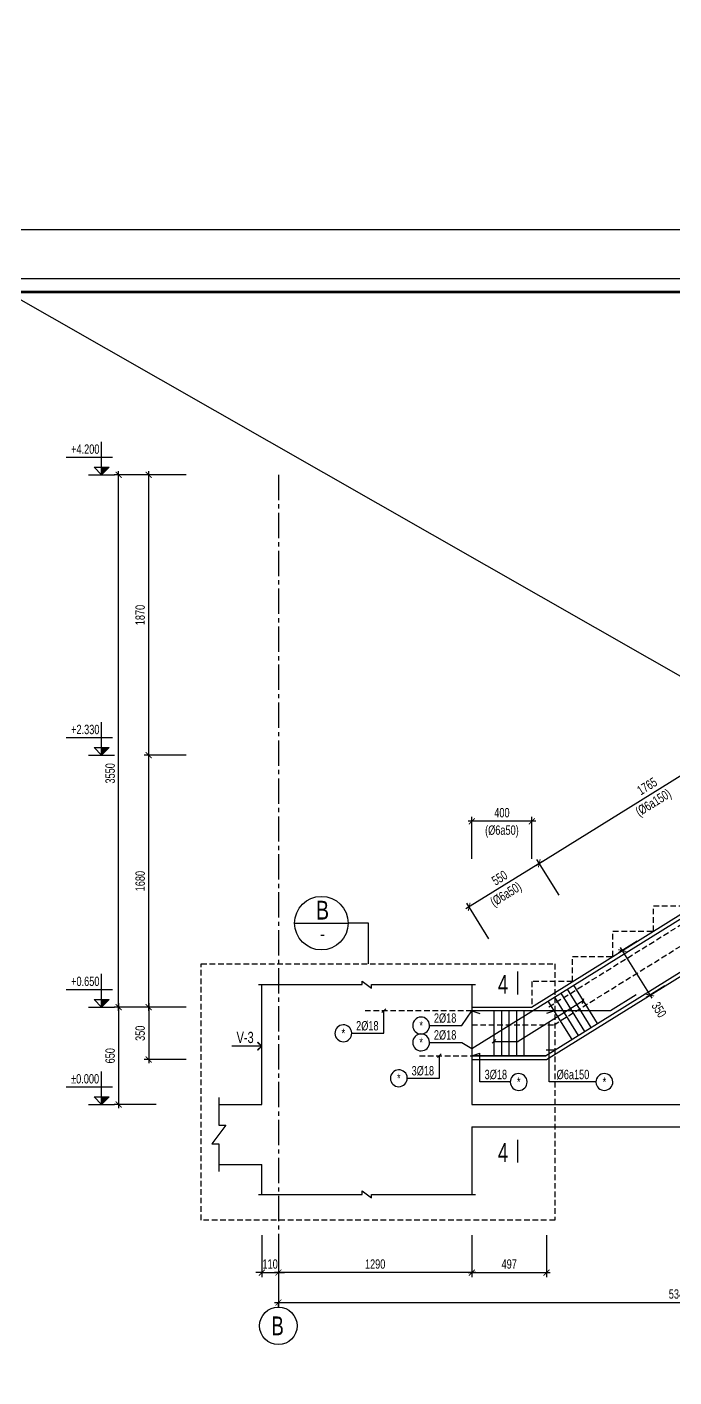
# Model space of a CAD drawing. Header units: millimetres. Extents: x -77370 to 109412, y -14880 to 214694.
# Drawn here: x 22265 to 30889, y 20330 to 38339 of the extents above; entities that cross this region are included whole.
import ezdxf
from ezdxf.enums import TextEntityAlignment as Align

# ---------------------------------------------------------------- set-up
doc = ezdxf.new("R2010")
doc.units = ezdxf.units.MM
doc.header["$LTSCALE"] = 300
doc.header["$MEASUREMENT"] = 0
doc.header["$PDMODE"] = 66
doc.linetypes.add('CENTER2', pattern=[1.125, 0.75, -0.125, 0.125, -0.125])
doc.linetypes.add('HIDDEN', pattern=[0.375, 0.25, -0.125])
doc.layers.get('0').update_dxf_attribs({"linetype": 'CONTINUOUS'})
doc.layers.get('DEFPOINTS').update_dxf_attribs({"linetype": 'CONTINUOUS'})
for name, color, linetype in [('CDC-KHUNGTEN', 7, 'CONTINUOUS'), ('CDC.01.AXIS', 160, 'CENTER2'), ('CDC.02.DIM', 1, 'CONTINUOUS'), ('CDC.03.BORDER', 3, 'CONTINUOUS'), ('CDC.04.HIDDEN', 8, 'HIDDEN'), ('CDC.05.STEEL', 4, 'CONTINUOUS'), ('CDC.06.TEXT', 2, 'CONTINUOUS'), ('CDC.11.NOTE', 8, 'CONTINUOUS'), ('CDC.14.STEELNUM', 2, 'CONTINUOUS'), ('TEXTCOL_SHAPE', 6, 'CONTINUOUS')]:
    doc.layers.add(name, color=color, linetype=linetype)
doc.styles.add('KCS_SMTEXT', font='arial.ttf', dxfattribs={"width": 0.7})
doc.styles.add('SMTEXT', font='arial.ttf', dxfattribs={"width": 0.7})
doc.dimstyles.new('KCS_DIM25', dxfattribs={"dimscale": 2, "dimtxt": 62.5, "dimasz": 40, "dimexe": 30, "dimexo": 0, "dimgap": 25, "dimtad": 1, "dimdec": 0, "dimlfac": 0.5, "dimzin": 13, "dimdsep": 46, "dimtxsty": 'KCS_SMTEXT', "dimblk": 'ARCHTICK', "dimcen": 0, "dimdle": 25, "dimclrd": 1, "dimclre": 1, "dimclrt": 2, "dimadec": 0, "dimazin": 0, "dimtfac": 1, "dimtdec": 0, "dimtix": 1, "dimtmove": 2, "dimatfit": 3, "dimfxl": 1, "dimtolj": 1, "dimtzin": 13, "dimarcsym": 0})

# ---------------------------------------------------------------- blocks, each defined once
blk = doc.blocks.new('_ArchTick')
at = {"color": 0, "linetype": 'ByBlock', "const_width": 0.15}
blk.add_lwpolyline([(-0.5, -0.5), (0.5, 0.5)], dxfattribs=at)
blk = doc.blocks.new('*D351')
at = {"layer": 'CDC.02.DIM', "color": 1, "lineweight": -2, "transparency": 16777216}
for p, q in [((25616, 22222), (25616, 21262)), ((36296, 22222), (36296, 21262)), ((25566, 21322), (36346, 21322))]:
    blk.add_line(p, q, dxfattribs=at)
at = {"layer": 'DEFPOINTS', "color": 0, "transparency": 16777216}
for p in [(25616, 22222), (36296, 22222), (36296, 21322)]:
    blk.add_point(p, dxfattribs=at)
at = {"layer": 'CDC.02.DIM', "color": 1, "lineweight": -2, "transparency": 16777216, "xscale": 80, "yscale": 80, "zscale": 80, "rotation": 180}
blk.add_blockref('_ArchTick', (25616, 21322), dxfattribs=at)
at = {"layer": 'CDC.02.DIM', "color": 1, "lineweight": -2, "transparency": 16777216, "xscale": 80, "yscale": 80, "zscale": 80}
blk.add_blockref('_ArchTick', (36296, 21322), dxfattribs=at)
at = {"layer": 'CDC.02.DIM', "color": 2, "transparency": 16777216, "insert": (30956, 21436), "char_height": 125, "attachment_point": 5, "style": 'KCS_SMTEXT'}
blk.add_mtext('\\A1;5340', dxfattribs=at)
blk = doc.blocks.new('*D352')
at = {"layer": 'CDC.02.DIM', "color": 1, "lineweight": -2, "transparency": 16777216}
for p, q in [((25616, 22222), (25616, 21662)), ((28196, 22222), (28196, 21662)), ((28246, 21722), (25566, 21722))]:
    blk.add_line(p, q, dxfattribs=at)
at = {"layer": 'DEFPOINTS', "color": 0, "transparency": 16777216}
for p in [(25616, 22222), (28196, 22222), (25616, 21722)]:
    blk.add_point(p, dxfattribs=at)
at = {"layer": 'CDC.02.DIM', "color": 1, "lineweight": -2, "transparency": 16777216, "xscale": 80, "yscale": 80, "zscale": 80, "rotation": 180}
blk.add_blockref('_ArchTick', (25616, 21722), dxfattribs=at)
at = {"layer": 'CDC.02.DIM', "color": 1, "lineweight": -2, "transparency": 16777216, "xscale": 80, "yscale": 80, "zscale": 80}
blk.add_blockref('_ArchTick', (28196, 21722), dxfattribs=at)
at = {"layer": 'CDC.02.DIM', "color": 2, "transparency": 16777216, "insert": (26906, 21836), "char_height": 125, "attachment_point": 5, "style": 'KCS_SMTEXT'}
blk.add_mtext('\\A1;1290', dxfattribs=at)
blk = doc.blocks.new('*D353')
at = {"layer": 'CDC.02.DIM', "color": 1, "lineweight": -2, "transparency": 16777216}
for p, q in [((25396, 22222), (25396, 21662)), ((25616, 22222), (25616, 21662)), ((25396, 21722), (25316, 21722)), ((25396, 21722), (25616, 21722)), ((25616, 21722), (25696, 21722))]:
    blk.add_line(p, q, dxfattribs=at)
at = {"layer": 'DEFPOINTS', "color": 0, "transparency": 16777216}
for p in [(25396, 22222), (25616, 22222), (25616, 21722)]:
    blk.add_point(p, dxfattribs=at)
at = {"layer": 'CDC.02.DIM', "color": 1, "lineweight": -2, "transparency": 16777216, "xscale": 80, "yscale": 80, "zscale": 80}
blk.add_blockref('_ArchTick', (25396, 21722), dxfattribs=at)
at = {"layer": 'CDC.02.DIM', "color": 1, "lineweight": -2, "transparency": 16777216, "xscale": 80, "yscale": 80, "zscale": 80, "rotation": 180}
blk.add_blockref('_ArchTick', (25616, 21722), dxfattribs=at)
at = {"layer": 'CDC.02.DIM', "color": 2, "transparency": 16777216, "insert": (25506, 21836), "char_height": 125, "attachment_point": 5, "style": 'KCS_SMTEXT'}
blk.add_mtext('\\A1;110', dxfattribs=at)
blk = doc.blocks.new('*D355')
at = {"layer": 'CDC.02.DIM', "color": 1, "lineweight": -2, "transparency": 16777216}
for p, q in [((24387, 32365), (23827, 32365)), ((23887, 28575), (23887, 32415)), ((24387, 28625), (23827, 28625))]:
    blk.add_line(p, q, dxfattribs=at)
at = {"layer": 'DEFPOINTS', "color": 0, "transparency": 16777216}
for p in [(23887, 32365), (24387, 32365), (24387, 28625)]:
    blk.add_point(p, dxfattribs=at)
at = {"layer": 'CDC.02.DIM', "color": 1, "lineweight": -2, "transparency": 16777216, "xscale": 80, "yscale": 80, "zscale": 80}
for p, rotation in [((23887, 32365), 90), ((23887, 28625), 270)]:
    blk.add_blockref('_ArchTick', p, dxfattribs=dict(at, rotation=rotation))
at = {"layer": 'CDC.02.DIM', "color": 2, "transparency": 16777216, "insert": (23774, 30495), "char_height": 125, "attachment_point": 5, "rotation": 90, "style": 'KCS_SMTEXT'}
blk.add_mtext('\\A1;1870', dxfattribs=at)
blk = doc.blocks.new('*D356')
at = {"layer": 'CDC.02.DIM', "color": 1, "lineweight": -2, "transparency": 16777216}
for p, q in [((23987, 25265), (23427, 25265)), ((23487, 25315), (23487, 23915)), ((23987, 23965), (23427, 23965))]:
    blk.add_line(p, q, dxfattribs=at)
at = {"layer": 'DEFPOINTS', "color": 0, "transparency": 16777216}
for p in [(23987, 25265), (23487, 23965), (23987, 23965)]:
    blk.add_point(p, dxfattribs=at)
at = {"layer": 'CDC.02.DIM', "color": 1, "lineweight": -2, "transparency": 16777216, "xscale": 80, "yscale": 80, "zscale": 80}
for p, rotation in [((23487, 25265), 90), ((23487, 23965), 270)]:
    blk.add_blockref('_ArchTick', p, dxfattribs=dict(at, rotation=rotation))
at = {"layer": 'CDC.02.DIM', "color": 2, "transparency": 16777216, "insert": (23374, 24615), "char_height": 125, "attachment_point": 5, "rotation": 90, "style": 'KCS_SMTEXT'}
blk.add_mtext('\\A1;650', dxfattribs=at)
blk = doc.blocks.new('*D357')
at = {"layer": 'CDC.02.DIM', "color": 1, "lineweight": -2, "transparency": 16777216}
for p, q in [((23887, 25215), (23887, 28675)), ((24387, 28625), (23827, 28625)), ((24387, 25265), (23827, 25265))]:
    blk.add_line(p, q, dxfattribs=at)
at = {"layer": 'DEFPOINTS', "color": 0, "transparency": 16777216}
for p in [(23887, 28625), (24387, 28625), (24387, 25265)]:
    blk.add_point(p, dxfattribs=at)
at = {"layer": 'CDC.02.DIM', "color": 1, "lineweight": -2, "transparency": 16777216, "xscale": 80, "yscale": 80, "zscale": 80}
for p, rotation in [((23887, 28625), 90), ((23887, 25265), 270)]:
    blk.add_blockref('_ArchTick', p, dxfattribs=dict(at, rotation=rotation))
at = {"layer": 'CDC.02.DIM', "color": 2, "transparency": 16777216, "insert": (23774, 26945), "char_height": 125, "attachment_point": 5, "rotation": 90, "style": 'KCS_SMTEXT'}
blk.add_mtext('\\A1;1680', dxfattribs=at)
blk = doc.blocks.new('*D359')
at = {"layer": 'CDC.02.DIM', "color": 1, "lineweight": -2, "transparency": 16777216}
for p, q in [((23987, 32365), (23427, 32365)), ((23487, 25215), (23487, 32415)), ((23987, 25265), (23427, 25265))]:
    blk.add_line(p, q, dxfattribs=at)
at = {"layer": 'DEFPOINTS', "color": 0, "transparency": 16777216}
for p in [(23487, 32365), (23987, 32365), (23987, 25265)]:
    blk.add_point(p, dxfattribs=at)
at = {"layer": 'CDC.02.DIM', "color": 1, "lineweight": -2, "transparency": 16777216, "xscale": 80, "yscale": 80, "zscale": 80}
for p, rotation in [((23487, 32365), 90), ((23487, 25265), 270)]:
    blk.add_blockref('_ArchTick', p, dxfattribs=dict(at, rotation=rotation))
at = {"layer": 'CDC.02.DIM', "color": 2, "transparency": 16777216, "insert": (23374, 28382), "char_height": 125, "attachment_point": 5, "rotation": 90, "style": 'KCS_SMTEXT'}
blk.add_mtext('\\A1;3550', dxfattribs=at)
blk = doc.blocks.new('*D361')
at = {"layer": 'CDC.02.DIM', "color": 1, "lineweight": -2, "transparency": 16777216}
for p, q in [((29135, 27208), (28116, 26574)), ((29357, 26757), (29061, 27233)), ((28423, 26176), (28127, 26652))]:
    blk.add_line(p, q, dxfattribs=at)
at = {"layer": 'DEFPOINTS', "color": 0, "transparency": 16777216}
for p in [(29357, 26757), (28159, 26601), (28423, 26176)]:
    blk.add_point(p, dxfattribs=at)
at = {"layer": 'CDC.02.DIM', "color": 1, "lineweight": -2, "transparency": 16777216, "xscale": 80, "yscale": 80, "zscale": 80}
for p, rotation in [((29093, 27182), 31.89079179731512), ((28159, 26601), 211.8907917973151)]:
    blk.add_blockref('_ArchTick', p, dxfattribs=dict(at, rotation=rotation))
at = {"layer": 'CDC.02.DIM', "color": 2, "transparency": 16777216, "insert": (28565, 26988), "char_height": 125, "attachment_point": 5, "rotation": 31.8908, "style": 'KCS_SMTEXT'}
blk.add_mtext('\\A1;550', dxfattribs=at)
blk = doc.blocks.new('*D363')
at = {"layer": 'CDC.02.DIM', "color": 1, "lineweight": -2, "transparency": 16777216}
for p, q in [((29046, 27743), (28146, 27743)), ((28196, 27243), (28196, 27803)), ((28996, 27243), (28996, 27803))]:
    blk.add_line(p, q, dxfattribs=at)
at = {"layer": 'DEFPOINTS', "color": 0, "transparency": 16777216}
for p in [(28196, 27743), (28196, 27243), (28996, 27243)]:
    blk.add_point(p, dxfattribs=at)
at = {"layer": 'CDC.02.DIM', "color": 1, "lineweight": -2, "transparency": 16777216, "xscale": 80, "yscale": 80, "zscale": 80, "rotation": 180}
blk.add_blockref('_ArchTick', (28196, 27743), dxfattribs=at)
at = {"layer": 'CDC.02.DIM', "color": 1, "lineweight": -2, "transparency": 16777216, "xscale": 80, "yscale": 80, "zscale": 80}
blk.add_blockref('_ArchTick', (28996, 27743), dxfattribs=at)
at = {"layer": 'CDC.02.DIM', "color": 2, "transparency": 16777216, "insert": (28596, 27857), "char_height": 125, "attachment_point": 5, "style": 'KCS_SMTEXT'}
blk.add_mtext('\\A1;400', dxfattribs=at)
blk = doc.blocks.new('*D364')
at = {"layer": 'CDC.02.DIM', "color": 1, "lineweight": -2, "transparency": 16777216}
for p, q in [((29050, 27155), (32132, 29073)), ((32354, 28622), (32058, 29097)), ((29357, 26757), (29061, 27233))]:
    blk.add_line(p, q, dxfattribs=at)
at = {"layer": 'DEFPOINTS', "color": 0, "transparency": 16777216}
for p in [(32089, 29046), (32354, 28622), (29357, 26757)]:
    blk.add_point(p, dxfattribs=at)
at = {"layer": 'CDC.02.DIM', "color": 1, "lineweight": -2, "transparency": 16777216, "xscale": 80, "yscale": 80, "zscale": 80}
for p, rotation in [((32089, 29046), 31.89079179731509), ((29093, 27182), 211.8907917973151)]:
    blk.add_blockref('_ArchTick', p, dxfattribs=dict(at, rotation=rotation))
at = {"layer": 'CDC.02.DIM', "color": 2, "transparency": 16777216, "insert": (30531, 28211), "char_height": 125, "attachment_point": 5, "rotation": 31.8908, "style": 'KCS_SMTEXT'}
blk.add_mtext('\\A1;1765', dxfattribs=at)
blk = doc.blocks.new('*D369')
at = {"layer": 'CDC.02.DIM', "color": 1, "lineweight": -2, "transparency": 16777216}
for p, q in [((30398, 26142), (30149, 25987)), ((30173, 26061), (30596, 25382)), ((30768, 25548), (30519, 25392))]:
    blk.add_line(p, q, dxfattribs=at)
at = {"layer": 'DEFPOINTS', "color": 0, "transparency": 16777216}
for p in [(30398, 26142), (30570, 25424), (30768, 25548)]:
    blk.add_point(p, dxfattribs=at)
at = {"layer": 'CDC.02.DIM', "color": 1, "lineweight": -2, "transparency": 16777216, "xscale": 80, "yscale": 80, "zscale": 80}
for p, rotation in [((30200, 26018), 121.8907917676142), ((30570, 25424), 301.8907917676142)]:
    blk.add_blockref('_ArchTick', p, dxfattribs=dict(at, rotation=rotation))
at = {"layer": 'CDC.02.DIM', "color": 2, "transparency": 16777216, "insert": (30690, 25230), "char_height": 125, "attachment_point": 5, "rotation": 301.8908, "style": 'KCS_SMTEXT'}
blk.add_mtext('\\A1;350', dxfattribs=at)
blk = doc.blocks.new('*D467')
at = {"layer": 'CDC.02.DIM', "color": 1, "lineweight": -2, "transparency": 16777216}
for p, q in [((24387, 25265), (23827, 25265)), ((23887, 25315), (23887, 24515)), ((24387, 24565), (23827, 24565))]:
    blk.add_line(p, q, dxfattribs=at)
at = {"layer": 'DEFPOINTS', "color": 0, "transparency": 16777216}
for p in [(24387, 25265), (23887, 24565), (24387, 24565)]:
    blk.add_point(p, dxfattribs=at)
at = {"layer": 'CDC.02.DIM', "color": 1, "lineweight": -2, "transparency": 16777216, "xscale": 80, "yscale": 80, "zscale": 80}
for p, rotation in [((23887, 25265), 90), ((23887, 24565), 270)]:
    blk.add_blockref('_ArchTick', p, dxfattribs=dict(at, rotation=rotation))
at = {"layer": 'CDC.02.DIM', "color": 2, "transparency": 16777216, "insert": (23774, 24915), "char_height": 125, "attachment_point": 5, "rotation": 90, "style": 'KCS_SMTEXT'}
blk.add_mtext('\\A1;350', dxfattribs=at)
blk = doc.blocks.new('*D468')
at = {"layer": 'CDC.02.DIM', "color": 1, "lineweight": -2, "transparency": 16777216}
for p, q in [((28196, 22222), (28196, 21662)), ((29189, 22222), (29189, 21662)), ((28146, 21722), (29239, 21722))]:
    blk.add_line(p, q, dxfattribs=at)
at = {"layer": 'DEFPOINTS', "color": 0, "transparency": 16777216}
for p in [(28196, 22222), (29189, 22222), (29189, 21722)]:
    blk.add_point(p, dxfattribs=at)
at = {"layer": 'CDC.02.DIM', "color": 1, "lineweight": -2, "transparency": 16777216, "xscale": 80, "yscale": 80, "zscale": 80, "rotation": 180}
blk.add_blockref('_ArchTick', (28196, 21722), dxfattribs=at)
at = {"layer": 'CDC.02.DIM', "color": 1, "lineweight": -2, "transparency": 16777216, "xscale": 80, "yscale": 80, "zscale": 80}
blk.add_blockref('_ArchTick', (29189, 21722), dxfattribs=at)
at = {"layer": 'CDC.02.DIM', "color": 2, "transparency": 16777216, "insert": (28693, 21836), "char_height": 125, "attachment_point": 5, "style": 'KCS_SMTEXT'}
blk.add_mtext('\\A1;497', dxfattribs=at)
blk = doc.blocks.new('Khung tên chuẩn')
at = {"layer": 'CDC-KHUNGTEN', "color": 8}
blk.add_lwpolyline([(75096, 1100), (83000, 1100), (83000, 58300), (3000, 58300), (3000, 1100), (75096, 1100)], dxfattribs=at)
at = {"layer": 'CDC-KHUNGTEN', "color": 255, "lineweight": 60}
blk.add_lwpolyline([(74900, 1400), (74900, 58000), (3300, 58000), (3300, 1400), (74900, 1400)], close=True, dxfattribs=at)
at = {"layer": 'DEFPOINTS', "color": 1, "ltscale": 0.2}
blk.add_lwpolyline([(0, 0), (0, 59400), (84100, 59400), (84100, 0), (0, 0)], close=True, dxfattribs=at)

msp = doc.modelspace()

# ---------------------------------------------------------------- linework, layer by layer
at = {"layer": 'CDC.01.AXIS', "ltscale": 1.5, "elevation": 0}
msp.add_lwpolyline([(25615.9, 32365.3), (25615.9, 22221.9)], dxfattribs=at)
at = {"layer": 'CDC.02.DIM', "color": 1, "linetype": 'ByBlock'}
for p, q in [((23259.3, 32365.3), (23259.3, 32806.5)), ((22785.9, 32598.8), (23403.1, 32598.8)), ((23158.6, 32466), (23359.9, 32466)), ((23259.3, 32365.3), (23158.6, 32466)), ((23259.3, 32365.3), (23359.9, 32466)), ((23086, 32365.3), (23432.5, 32365.3)), ((23259.3, 28625.3), (23259.3, 29066.5)), ((22785.9, 28858.8), (23403.1, 28858.8)), ((23158.6, 28726), (23359.9, 28726)), ((23259.3, 28625.3), (23158.6, 28726)), ((23259.3, 28625.3), (23359.9, 28726)), ((23086, 28625.3), (23432.5, 28625.3)), ((23259.3, 25265.3), (23259.3, 25706.5)), ((22785.9, 25498.8), (23403.1, 25498.8)), ((23086, 25265.3), (23432.5, 25265.3)), ((23158.6, 25366), (23359.9, 25366)), ((23259.3, 25265.3), (23158.6, 25366)), ((23259.3, 25265.3), (23359.9, 25366)), ((23259.3, 23965.3), (23259.3, 24406.5)), ((22785.9, 24198.8), (23403.1, 24198.8)), ((23086, 23965.3), (23432.5, 23965.3)), ((23158.6, 24066), (23359.9, 24066)), ((23259.3, 23965.3), (23158.6, 24066)), ((23259.3, 23965.3), (23359.9, 24066))]:
    msp.add_line(p, q, dxfattribs=at)
at = {"layer": 'CDC.02.DIM'}
msp.add_line((25615.9, 21261.9), (25615.9, 21316.9), dxfattribs=at)
msp.add_circle((25615.9, 21011.9), 250, dxfattribs=at)
for points in [[(23359.9, 32466), (23259.3, 32365.3), (23259.3, 32466)], [(23359.9, 28726), (23259.3, 28625.3), (23259.3, 28726)], [(23359.9, 25366), (23259.3, 25265.3), (23259.3, 25366)], [(23359.9, 24066), (23259.3, 23965.3), (23259.3, 24066)]]:
    msp.add_solid(points, dxfattribs=at)
at = {"layer": 'CDC.03.BORDER'}
for p, q in [((28989.5, 25265.3), (33855.9, 28293.3)), ((29189.5, 24565.3), (34595.9, 27929.3)), ((25395.9, 23965.3), (25395.9, 25565.3)), ((28195.9, 25265.3), (28989.5, 25265.3)), ((28195.9, 24565.3), (29189.5, 24565.3)), ((24820.7, 23965.3), (25395.9, 23965.3)), ((28195.9, 23965.3), (35915.9, 23965.3)), ((28195.9, 23665.3), (35915.9, 23665.3)), ((24820.7, 23165.3), (25395.9, 23165.3)), ((25395.9, 22765.3), (25395.9, 23165.3))]:
    msp.add_line(p, q, dxfattribs=at)
at = {"layer": 'CDC.03.BORDER', "elevation": 0}
for points in [[(28195.9, 25565.3), (28195.9, 23965.3)], [(28195.9, 23665.3), (28195.9, 22765.3)]]:
    msp.add_lwpolyline(points, dxfattribs=at)
at = {"layer": 'CDC.04.HIDDEN'}
for p, q in [((29223.1, 25269.3), (34368.3, 28470.8)), ((29291.6, 25029.3), (34691.6, 28389.3)), ((28195.9, 25029.3), (29291.6, 25029.3))]:
    msp.add_line(p, q, dxfattribs=at)
at = {"layer": 'CDC.04.HIDDEN', "elevation": 0}
for points in [[(29535.9, 25605.3), (29535.9, 25941.3), (30075.9, 25941.3), (30075.9, 26277.3), (30615.9, 26277.3), (30615.9, 26613.3), (31155.9, 26613.3), (31155.9, 26949.3), (31695.9, 26949.3), (31695.9, 27285.3), (32235.9, 27285.3), (32235.9, 27621.3), (32775.9, 27621.3), (32775.9, 27957.3), (33315.9, 27957.3), (33315.9, 28293.3), (33855.9, 28293.3)], [(29535.9, 25605.3), (28995.9, 25605.3), (28995.9, 25269.3)]]:
    msp.add_lwpolyline(points, dxfattribs=at)
at = {"layer": 'CDC.05.STEEL'}
for p, q in [((29294.6, 25396.3), (29611.6, 24886.9)), ((29379.5, 25449.1), (29696.5, 24939.7)), ((29464.4, 25502), (29781.4, 24992.5)), ((29549.4, 25554.8), (29866.3, 25045.4)), ((29295.9, 25215.3, 0), (28195.9, 25215.3, 0)), ((28195.9, 25215.3, 0), (28300.2, 25180.3, 0)), ((28488.5, 25215.3), (28488.5, 24615.3)), ((28588.5, 25215.3), (28588.5, 24615.3)), ((28688.5, 25215.3), (28688.5, 24615.3)), ((28788.5, 25215.3), (28788.5, 24615.3)), ((28888.5, 25215.3), (28888.5, 24615.3)), ((29295.9, 25215.3, 0), (29191.6, 25180.3, 0)), ((29209.7, 25343.5), (29526.7, 24834)), ((29295.9, 24690.4), (29185.9, 24690.4))]:
    msp.add_line(p, q, dxfattribs=at)
at = {"layer": 'CDC.05.STEEL', "color": 4, "linetype": 'HIDDEN'}
for p, q in [((28195.9, 25215.3, 0), (26755.9, 25215.3, 0)), ((27495.9, 24615.3), (28195.9, 24615.3))]:
    msp.add_line(p, q, dxfattribs=at)
at = {"layer": 'CDC.05.STEEL', "elevation": 0}
for points in [[(28195.9, 24712.6), (34329.8, 28529.3), (37490.9, 28529.3), (37830.5, 28740.6)], [(28195.9, 24615.3), (29175.2, 24615.3), (35465.6, 28529.3), (35865.6, 28529.3), (35765.7, 28483.2)], [(30384.5, 25426.6), (30044.8, 25215.3), (28195.9, 25215.3)], [(29175.2, 24615.3), (28195.9, 24615.3), (28300.2, 24650.4)]]:
    msp.add_lwpolyline(points, dxfattribs=at)
at = {"layer": 'CDC.06.TEXT', "color": 8}
msp.add_line((25832, 26384.6), (26546.2, 26384.6), dxfattribs=at)
at = {"layer": 'CDC.06.TEXT', "color": 4, "linetype": 'ByBlock'}
for p, q in [((28804.4, 25740.8), (28804.4, 25434)), ((28804.4, 23495.8), (28804.4, 23189))]:
    msp.add_line(p, q, dxfattribs=at)
at = {"layer": 'CDC.06.TEXT', "color": 8}
msp.add_circle((26189.1, 26384.6), 357.1, dxfattribs=at)
at = {"layer": 'CDC.11.NOTE'}
for p in [(29679, 25346.4), (28488.5, 24806.3)]:
    msp.add_line(p, (28811, 24806.3), dxfattribs=at)
at = {"layer": 'CDC.11.NOTE', "elevation": 0}
for points in [[(26815.2, 25842.6), (26815.2, 26384.6), (26546.2, 26384.6)], [(26594.3, 24915.3), (27021.6, 24915.3), (27021.6, 25215.3)], [(27631.3, 25018.3), (28063.4, 25018.3), (28195.9, 25215.3)], [(29848.9, 24265.3), (29224.9, 24265.3), (29224.9, 25063.9)], [(25395.9, 24743.4), (25342.9, 24690.3), (25339.3, 24693.9), (25390.9, 24743.4), (25339.3, 24792.9), (25342.9, 24796.4), (25395.9, 24743.4), (24995.1, 24743.4)], [(27631.3, 24793.3), (28063.4, 24793.3), (28195.9, 24712.6)], [(27334.3, 24315.3), (27761.6, 24315.3), (27761.6, 24615.3)], [(28707.2, 24265.3), (28300.2, 24265.3), (28300.2, 24650.4)]]:
    msp.add_lwpolyline(points, dxfattribs=at)
at = {"layer": 'CDC.11.NOTE', "linetype": 'HIDDEN', "elevation": 0}
msp.add_lwpolyline([(24587.5, 25842.6), (29303.2, 25842.6), (29303.2, 22421.9), (24587.5, 22421.9)], close=True, dxfattribs=at)
at = {"layer": 'CDC.11.NOTE', "color": 1, "elevation": 0}
for points in [[(25349, 25565.3), (26733.4, 25565.3), (26733.4, 25612.2), (26858.4, 25518.4), (26858.4, 25565.3), (28242.8, 25565.3)], [(24820.7, 24059.1), (24820.7, 23690.3), (24914.4, 23690.3), (24726.9, 23440.3), (24820.7, 23440.3), (24820.7, 23071.6)], [(25349, 22765.3), (26733.4, 22765.3), (26733.4, 22812.2), (26858.4, 22718.4), (26858.4, 22765.3), (28242.8, 22765.3)]]:
    msp.add_lwpolyline(points, dxfattribs=at)
at = {"layer": 'CDC.11.NOTE', "color": 3, "elevation": 0}
for points in [[(26996.8, 25190.6), (27046.3, 25240.1)], [(29668.6, 25313), (29689.4, 25379.8)], [(28463.7, 24781.6), (28513.2, 24831.1)], [(27736.8, 24590.6), (27786.3, 24640.1)]]:
    msp.add_lwpolyline(points, dxfattribs=at)
at = {"layer": 'CDC.14.STEELNUM', "color": 8}
for centre, start, end in [((27518.8, 25018.3), 2.29244, 0), ((26481.8, 24915.3, 0), 2.29244, 0), ((27518.8, 24793.3), 2.29244, 0), ((27221.8, 24315.3), 2.29244, 0), ((28819.7, 24265.3), 2.29244, 0), ((29961.4, 24265.3), 182.29244, 180)]:
    msp.add_arc(centre, 112.5, start, end, dxfattribs=at)
at = {"layer": 'TEXTCOL_SHAPE'}
msp.add_line((-77370.2, 91558.5), (108990, -14880), dxfattribs=at)

# ---------------------------------------------------------------- block references
at = {"xscale": 0.5999999999985448, "yscale": 0.5999999999985448, "zscale": 0.5999999999985448}
msp.add_blockref('Khung tên chuẩn', (0, 0), dxfattribs=at)

# ---------------------------------------------------------------- texts
at = {"layer": 'CDC.02.DIM', "color": 2, "linetype": 'ByBlock', "style": 'SMTEXT', "width": 0.7}
for s, p in [('+4.200', (22853.3, 32645.5)), ('+2.330', (22853.3, 28905.5)), ('+0.650', (22853.3, 25545.5)), ('%%P0.000', (22853.3, 24245.5))]:
    msp.add_text(s, height=125, dxfattribs=at).set_placement(p)
at = {"layer": 'CDC.02.DIM', "color": 4, "style": 'SMTEXT', "width": 0.7}
msp.add_text('B', height=250, dxfattribs=at).set_placement((25606.4, 21011.9), align=Align.MIDDLE)
at = {"layer": 'CDC.06.TEXT', "color": 2, "linetype": 'ByBlock', "style": 'SMTEXT', "width": 0.7}
for s, p in [('(%%C6a150)', (30620.5, 27981)), ('(%%C6a50)', (28655.1, 26758.1))]:
    msp.add_text(s, height=125, rotation=32, dxfattribs=at).set_placement(p, align=Align.MIDDLE)
for s, p in [('(%%C6a50)', (28595.9, 27609.8)), ('2%%C18', (26801.8, 25015.5, 0)), ('2%%C18', (27838.8, 25118.5)), ('2%%C18', (27838.8, 24893.5)), ('3%%C18', (27541.8, 24415.5)), ('3%%C18', (28514.8, 24365.5)), ('%%C6a150', (29542.9, 24365.5))]:
    msp.add_text(s, height=125, dxfattribs=at).set_placement(p, align=Align.MIDDLE)
at = {"layer": 'CDC.06.TEXT', "style": 'SMTEXT', "width": 0.75}
for s, height, p in [('B', 250, (26203.9, 26557.6)), ('-', 178.6, (26203.9, 26242.8))]:
    msp.add_text(s, height=height, dxfattribs=at).set_placement(p, align=Align.MIDDLE_CENTER)
at = {"layer": 'CDC.06.TEXT', "color": 4, "linetype": 'ByBlock', "style": 'SMTEXT', "width": 0.7}
for p in [(28610.1, 25569.4), (28610.1, 23324.4)]:
    msp.add_text('4', height=250, dxfattribs=at).set_placement(p, align=Align.MIDDLE)
at = {"layer": 'CDC.06.TEXT', "style": 'SMTEXT', "width": 0.7}
msp.add_text('V-3', height=150, dxfattribs=at).set_placement((25172.8, 24859.6), align=Align.MIDDLE)
at = {"layer": 'CDC.14.STEELNUM', "linetype": 'ByBlock', "style": 'SMTEXT', "width": 0.7}
for p in [(27518.8, 25018.3), (26481.8, 24915.3, 0), (27518.8, 24793.3), (27221.8, 24315.3), (28819.7, 24265.3), (29961.4, 24265.3)]:
    msp.add_text('*', height=125, dxfattribs=at).set_placement(p, align=Align.MIDDLE)

# ---------------------------------------------------------------- dimensions: what is measured, and where the dimension line sits
at = {"layer": 'CDC.02.DIM'}
for base, p1, p2, angle, picture, middle in [((23487.5, 32365.3), (23987.5, 25265.3), (23987.5, 32365.3), 270, '*D359', (23373.6, 28382.2)), ((30569.5, 25424), (30398.3, 26141.9), (30768.1, 25547.6), 121.89079, '*D369', (30690.1, 25230.2))]:
    dim = msp.add_linear_dim(base=base, p1=p1, p2=p2, angle=angle, dimstyle='KCS_DIM25', dxfattribs=at)
    dim.commit()
    dim.dimension.update_dxf_attribs({"geometry": picture, "text_midpoint": middle, "dimtype": 160})
for base, p1, p2, angle, picture, middle in [((23887.5, 32365.3), (24387.5, 28625.3), (24387.5, 32365.3), 270, '*D355', (23773.6, 30495.3)), ((32089.4, 29046.4), (29356.7, 26757.2), (32353.6, 28621.9), 211.89079, '*D364', (30530.9, 28210.7)), ((23887.5, 28625.3), (24387.5, 25265.3), (24387.5, 28625.3), 270, '*D357', (23773.6, 26945.3)), ((28158.6, 26600.6), (29356.7, 26757.2), (28422.8, 26176.1), 31.89079, '*D361', (28565.5, 26987.8)), ((23487.5, 23965.3), (23987.5, 25265.3), (23987.5, 23965.3), 90, '*D356', (23373.6, 24615.3)), ((23887.5, 24565.3), (24387.5, 25265.3), (24387.5, 24565.3), 90, '*D467', (23773.6, 24915.3)), ((25615.9, 21721.9), (25395.9, 22221.9), (25615.9, 22221.9), 180, '*D353', (25505.9, 21835.7)), ((36295.9, 21321.9), (25615.9, 22221.9), (36295.9, 22221.9), 180, '*D351', (30955.9, 21435.8)), ((29189.5, 21721.9), (28195.9, 22221.9), (29189.5, 22221.9), 180, '*D468', (28692.7, 21835.7))]:
    dim = msp.add_linear_dim(base=base, p1=p1, p2=p2, angle=angle, dimstyle='KCS_DIM25', dxfattribs=at)
    dim.commit()
    dim.dimension.update_dxf_attribs({"geometry": picture, "text_midpoint": middle})
for base, p1, p2, picture, middle in [((28195.9, 27742.9), (28995.9, 27242.9), (28195.9, 27242.9), '*D363', (28595.9, 27856.7)), ((25615.9, 21721.9), (28195.9, 22221.9), (25615.9, 22221.9), '*D352', (26905.9, 21835.7))]:
    dim = msp.add_linear_dim(base=base, p1=p1, p2=p2, dimstyle='KCS_DIM25', dxfattribs=at)
    dim.commit()
    dim.dimension.update_dxf_attribs({"geometry": picture, "text_midpoint": middle})

doc.saveas('drawing.dxf')
